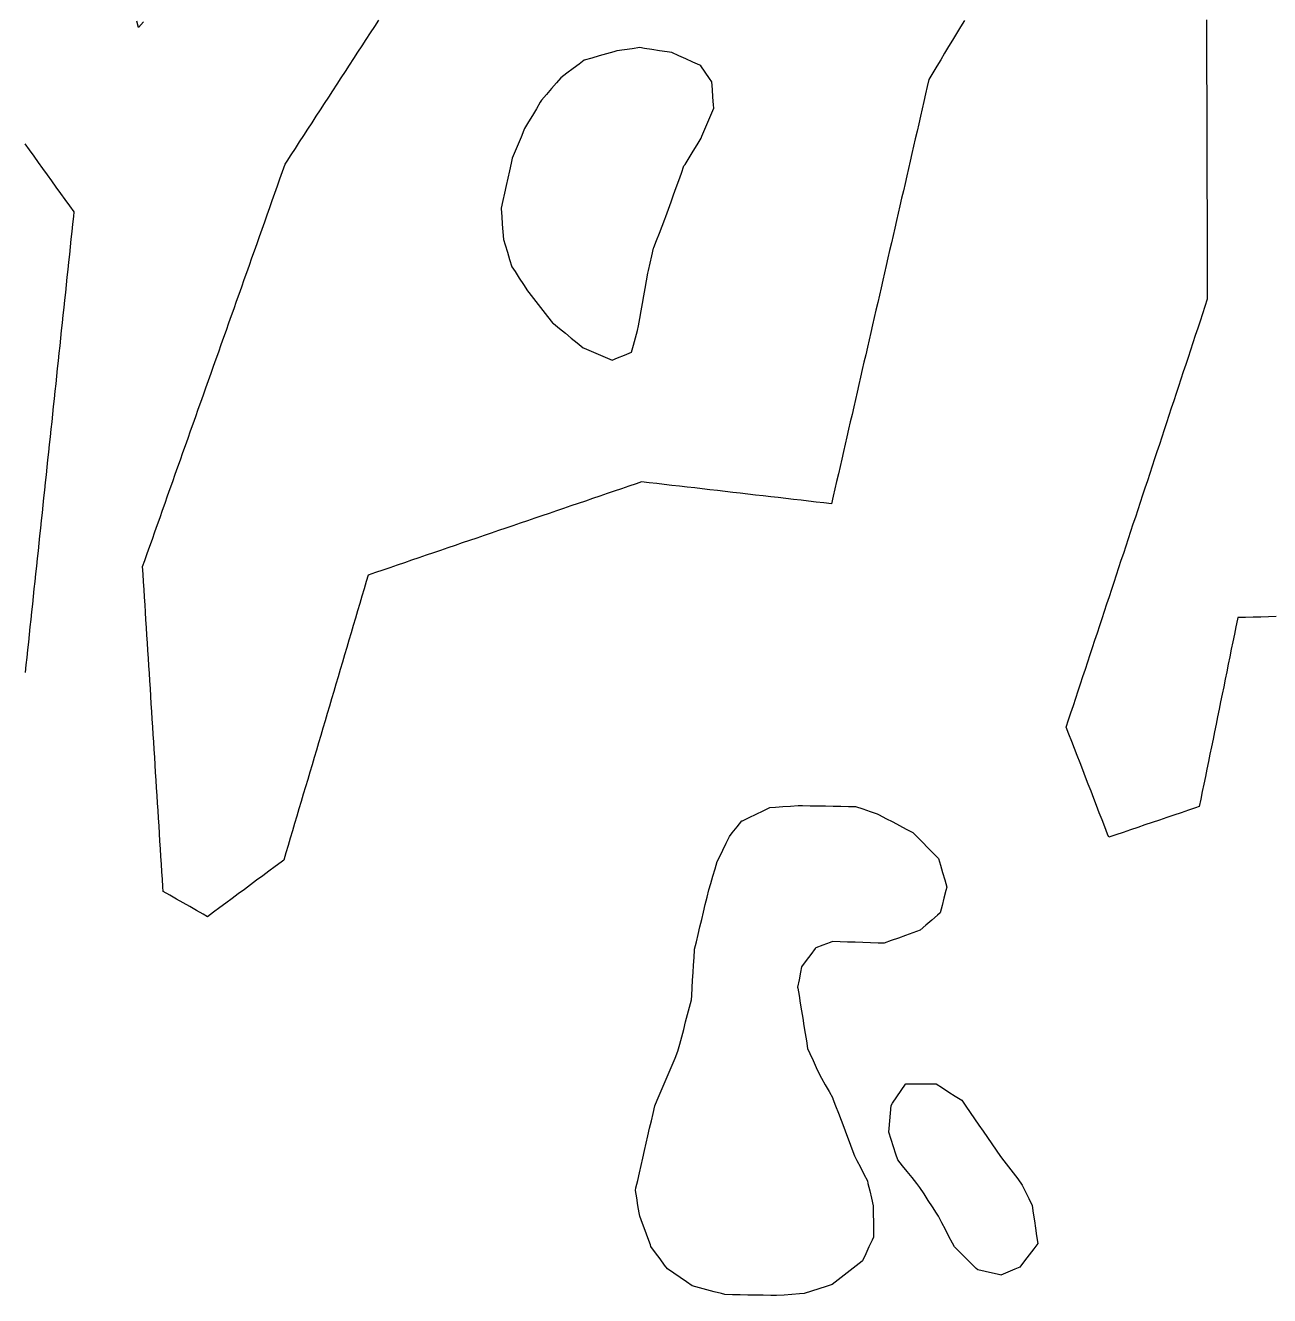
# Model space of a CAD drawing. Header units: millimetres. Extents: x 230 to 3347, y 514 to 5196.
# Drawn here: x 1048.4 to 1211.1, y 3632.8 to 3799 of the extents above; entities that cross this region are included whole.
import ezdxf

# ---------------------------------------------------------------- set-up
doc = ezdxf.new("R2010")
doc.units = ezdxf.units.MM
for name, color, linetype in [('ALL_HOLES', 1, 'Continuous'), ('ALL_ISLANDS', 7, 'Continuous'), ('OUTLINE_ISLAND_01', 7, 'Continuous'), ('OUTLINE_ISLAND_01_HOLE_225', 1, 'Continuous'), ('OUTLINE_ISLAND_01_HOLE_228', 1, 'Continuous'), ('OUTLINE_ISLAND_16', 7, 'Continuous')]:
    doc.layers.add(name, color=color, linetype=linetype)

msp = doc.modelspace()

# ---------------------------------------------------------------- linework, layer by layer
at = {"layer": 'ALL_HOLES'}
for points in [[(1156.9665, 3696.817), (1157.9152, 3696.5008), (1158.8638, 3696.1845), (1159.8125, 3695.8683), (1160.0617, 3695.7367), (1160.9459, 3695.2695), (1161.8301, 3694.8024), (1162.7142, 3694.3353), (1163.5984, 3693.8681), (1164.4826, 3693.401), (1165.016, 3692.8568), (1165.716, 3692.1427), (1166.416, 3691.4285), (1167.116, 3690.7144), (1167.816, 3690.0003), (1168.0684, 3689.1341), (1168.3483, 3688.174), (1168.6281, 3687.214), (1168.9079, 3686.2539), (1168.7917, 3685.8134), (1168.5368, 3684.8464), (1168.2819, 3683.8795), (1168.027, 3682.9125), (1167.694, 3682.6236), (1166.9386, 3681.9683), (1166.1833, 3681.313), (1165.4279, 3680.6577), (1165.4025, 3680.6483), (1164.4639, 3680.3034), (1163.5252, 3679.9584), (1162.5866, 3679.6134), (1161.648, 3679.2685), (1160.7094, 3678.9235), (1159.9395, 3678.9501), (1158.9401, 3678.9846), (1157.9407, 3679.0191), (1156.9413, 3679.0536), (1155.9419, 3679.0881), (1154.9424, 3679.1226), (1153.943, 3679.1571), (1153.6368, 3679.0404), (1152.7024, 3678.6841), (1151.768, 3678.3279), (1151.7125, 3678.2545), (1151.109, 3677.4571), (1150.5056, 3676.6596), (1149.9022, 3675.8622), (1149.7676, 3675.1369), (1149.5851, 3674.1537), (1149.4027, 3673.1705), (1149.4201, 3673.0636), (1149.5811, 3672.0767), (1149.7422, 3671.0897), (1149.9032, 3670.1028), (1150.0642, 3669.1158), (1150.2253, 3668.1289), (1150.3863, 3667.1419), (1150.5474, 3666.155), (1150.7084, 3665.168), (1151.0109, 3664.5021), (1151.4246, 3663.5917), (1151.8382, 3662.6813), (1152.2518, 3661.7708), (1152.5283, 3661.2768), (1153.0166, 3660.4042), (1153.5049, 3659.5315), (1153.9933, 3658.6589), (1154.0184, 3658.5924), (1154.372, 3657.6571), (1154.7256, 3656.7217), (1155.0792, 3655.7863), (1155.4328, 3654.8509), (1155.7864, 3653.9155), (1156.14, 3652.9801), (1156.4936, 3652.0447), (1156.8472, 3651.1093), (1157.1491, 3650.5194), (1157.6048, 3649.6292), (1158.0604, 3648.739), (1158.516, 3647.8488), (1158.5954, 3647.5125), (1158.8251, 3646.5393), (1159.0548, 3645.566), (1159.2845, 3644.5928), (1159.2854, 3644.47), (1159.2925, 3643.47), (1159.2996, 3642.47), (1159.3067, 3641.47), (1159.3139, 3640.4701), (1159.1424, 3640.1024), (1158.7198, 3639.196), (1158.2972, 3638.2897), (1157.8746, 3637.3834), (1157.8405, 3637.3566), (1157.0539, 3636.739), (1156.2674, 3636.1215), (1155.4809, 3635.504), (1154.6943, 3634.8864), (1153.9078, 3634.2689), (1153.1161, 3634.0153), (1152.1637, 3633.7102), (1151.2114, 3633.4052), (1150.2591, 3633.1001), (1149.6254, 3633.0545), (1148.628, 3632.9826), (1147.6306, 3632.9108), (1146.6331, 3632.839), (1145.8826, 3632.8544), (1144.8828, 3632.8749), (1143.883, 3632.8954), (1142.8832, 3632.9159), (1141.8834, 3632.9365), (1140.8836, 3632.957), (1139.8838, 3632.9775), (1139.4532, 3633.0933), (1138.4875, 3633.3528), (1137.5218, 3633.6124), (1136.556, 3633.8719), (1135.5903, 3634.1315), (1134.8709, 3634.624), (1134.0458, 3635.189), (1133.2207, 3635.754), (1132.3956, 3636.3189), (1132.0079, 3636.8412), (1131.412, 3637.6442), (1130.816, 3638.4472), (1130.22, 3639.2502), (1130.1442, 3639.4577), (1129.801, 3640.3969), (1129.4578, 3641.3362), (1129.1146, 3642.2755), (1128.7714, 3643.2147), (1128.6967, 3643.6502), (1128.5275, 3644.6358), (1128.3583, 3645.6214), (1128.1891, 3646.6069), (1128.263, 3646.9297), (1128.4862, 3647.9044), (1128.7095, 3648.8792), (1128.9327, 3649.854), (1129.1559, 3650.8287), (1129.3791, 3651.8035), (1129.6024, 3652.7783), (1129.8256, 3653.753), (1130.0488, 3654.7278), (1130.272, 3655.7026), (1130.4953, 3656.6773), (1130.7185, 3657.6521), (1131.0298, 3658.3877), (1131.4195, 3659.3087), (1131.8092, 3660.2296), (1132.1989, 3661.1506), (1132.5887, 3662.0715), (1132.9784, 3662.9924), (1133.3681, 3663.9134), (1133.7578, 3664.8343), (1133.9936, 3665.7292), (1134.2483, 3666.6962), (1134.5031, 3667.6632), (1134.7579, 3668.6302), (1135.0126, 3669.5972), (1135.2674, 3670.5642), (1135.5222, 3671.5312), (1135.5556, 3672.0892), (1135.6154, 3673.0874), (1135.6752, 3674.0856), (1135.735, 3675.0838), (1135.7949, 3676.082), (1135.8547, 3677.0802), (1135.9145, 3678.0784), (1135.9294, 3678.141), (1136.1612, 3679.1138), (1136.393, 3680.0865), (1136.6248, 3681.0593), (1136.8566, 3682.032), (1137.0884, 3683.0048), (1137.3202, 3683.9776), (1137.552, 3684.9503), (1137.7838, 3685.9231), (1138.0301, 3686.7389), (1138.3192, 3687.6962), (1138.6083, 3688.6535), (1138.8973, 3689.6108), (1139.187, 3690.2107), (1139.6217, 3691.1112), (1140.0565, 3692.0118), (1140.4913, 3692.9123), (1140.8556, 3693.3647), (1141.4829, 3694.1435), (1142.1102, 3694.9223), (1142.1795, 3694.9556), (1143.0806, 3695.3891), (1143.9817, 3695.8227), (1144.8829, 3696.2562), (1145.784, 3696.6898), (1146.4887, 3696.7401), (1147.4861, 3696.8115), (1148.4836, 3696.8828), (1149.4811, 3696.9541), (1150.0491, 3696.9437), (1151.0489, 3696.9254), (1152.0488, 3696.9071), (1153.0486, 3696.8887), (1154.0484, 3696.8704), (1155.0483, 3696.8521), (1156.0481, 3696.8338)], [(1163.5172, 3660.5359), (1164.5172, 3660.5359), (1165.5172, 3660.5359), (1166.5172, 3660.5359), (1167.5172, 3660.5359), (1168.3317, 3660.0114), (1169.1724, 3659.47), (1170.0132, 3658.9286), (1170.8539, 3658.3871), (1171.3868, 3657.6179), (1171.9563, 3656.7959), (1172.5258, 3655.9739), (1173.0954, 3655.152), (1173.6649, 3654.33), (1174.2344, 3653.508), (1174.8039, 3652.686), (1175.3734, 3651.864), (1175.9429, 3651.042), (1176.3643, 3650.4856), (1176.968, 3649.6884), (1177.5717, 3648.8912), (1178.1755, 3648.0941), (1178.7792, 3647.2969), (1179.1944, 3646.4295), (1179.6261, 3645.5275), (1180.0578, 3644.6255), (1180.0603, 3644.6085), (1180.2082, 3643.6195), (1180.356, 3642.6305), (1180.5039, 3641.6415), (1180.6517, 3640.6525), (1180.7995, 3639.6634), (1180.2726, 3638.965), (1179.6703, 3638.1667), (1179.0681, 3637.3683), (1178.4658, 3636.57), (1177.799, 3636.2926), (1176.8757, 3635.9085), (1175.9525, 3635.5244), (1175.8701, 3635.5428), (1174.8939, 3635.7601), (1173.9178, 3635.9773), (1172.9417, 3636.1946), (1172.7336, 3636.4008), (1172.0231, 3637.1045), (1171.3126, 3637.8082), (1170.602, 3638.5118), (1169.8915, 3639.2155), (1169.6435, 3639.6943), (1169.1836, 3640.5823), (1168.7237, 3641.4702), (1168.2637, 3642.3582), (1167.8038, 3643.2461), (1167.5617, 3643.6194), (1167.0177, 3644.4585), (1166.4736, 3645.2975), (1165.9295, 3646.1365), (1165.3854, 3646.9756), (1164.978, 3647.4866), (1164.3546, 3648.2685), (1163.7312, 3649.0505), (1163.1079, 3649.8324), (1162.4845, 3650.6143), (1162.2455, 3651.3469), (1161.9354, 3652.2976), (1161.6253, 3653.2482), (1161.3151, 3654.1989), (1161.3592, 3654.7153), (1161.4442, 3655.7116), (1161.5293, 3656.708), (1161.6143, 3657.7044), (1161.8094, 3657.9946), (1162.3672, 3658.8246), (1162.9249, 3659.6546), (1163.4827, 3660.4846)]]:
    msp.add_lwpolyline(points, close=True, dxfattribs=at)
at = {"layer": 'ALL_ISLANDS'}
for points in [[(1063.8883, 3799.4662), (1063.2001, 3798.7408), (1062.9977, 3799.5294)], [(1171.197, 3799.6447), (1170.6824, 3798.7873), (1170.1677, 3797.9299), (1169.6531, 3797.0725), (1169.1384, 3796.2151), (1168.6238, 3795.3577), (1168.1091, 3794.5003), (1167.5945, 3793.6429), (1167.0799, 3792.7855), (1166.5652, 3791.9281), (1166.3523, 3790.9999), (1166.1286, 3790.0252), (1165.905, 3789.0505), (1165.6814, 3788.0759), (1165.4578, 3787.1012), (1165.2341, 3786.1265), (1165.0105, 3785.1518), (1164.7869, 3784.1772), (1164.5633, 3783.2025), (1164.3396, 3782.2278), (1164.116, 3781.2531), (1163.8924, 3780.2785), (1163.6688, 3779.3038), (1163.4451, 3778.3291), (1163.2215, 3777.3544), (1162.9979, 3776.3798), (1162.7743, 3775.4051), (1162.5506, 3774.4304), (1162.327, 3773.4557), (1162.1034, 3772.4811), (1161.8798, 3771.5064), (1161.6561, 3770.5317), (1161.4325, 3769.557), (1161.2089, 3768.5824), (1160.9853, 3767.6077), (1160.7616, 3766.633), (1160.538, 3765.6583), (1160.3144, 3764.6837), (1160.0908, 3763.709), (1159.8671, 3762.7343), (1159.6435, 3761.7596), (1159.4199, 3760.785), (1159.1963, 3759.8103), (1158.9726, 3758.8356), (1158.749, 3757.8609), (1158.5254, 3756.8863), (1158.3018, 3755.9116), (1158.0781, 3754.9369), (1157.8545, 3753.9622), (1157.6309, 3752.9876), (1157.4073, 3752.0129), (1157.1836, 3751.0382), (1156.96, 3750.0635), (1156.7364, 3749.0889), (1156.5128, 3748.1142), (1156.2891, 3747.1395), (1156.0655, 3746.1648), (1155.8419, 3745.1902), (1155.6183, 3744.2155), (1155.3946, 3743.2408), (1155.171, 3742.2661), (1154.9474, 3741.2915), (1154.7238, 3740.3168), (1154.5001, 3739.3421), (1154.2765, 3738.3674), (1154.0529, 3737.3928), (1153.8293, 3736.4181), (1153.8227, 3736.4188), (1152.8293, 3736.5335), (1151.8359, 3736.6482), (1150.8425, 3736.7628), (1149.8491, 3736.8775), (1148.8557, 3736.9921), (1147.8623, 3737.1068), (1146.8689, 3737.2215), (1145.8755, 3737.3361), (1144.8821, 3737.4508), (1143.8887, 3737.5655), (1142.8953, 3737.6801), (1141.9019, 3737.7948), (1140.9085, 3737.9094), (1139.915, 3738.0241), (1138.9216, 3738.1388), (1137.9282, 3738.2534), (1136.9348, 3738.3681), (1135.9414, 3738.4827), (1134.948, 3738.5974), (1133.9546, 3738.7121), (1132.9612, 3738.8267), (1131.9678, 3738.9414), (1130.9744, 3739.056), (1129.981, 3739.1707), (1128.9876, 3739.2854), (1128.2697, 3739.0404), (1127.3232, 3738.7174), (1126.3768, 3738.3944), (1125.4304, 3738.0714), (1124.484, 3737.7485), (1123.5376, 3737.4255), (1122.5912, 3737.1025), (1121.6448, 3736.7795), (1120.6984, 3736.4566), (1119.752, 3736.1336), (1118.8056, 3735.8106), (1117.8592, 3735.4876), (1116.9128, 3735.1647), (1115.9664, 3734.8417), (1115.0199, 3734.5187), (1114.0735, 3734.1957), (1113.1271, 3733.8728), (1112.1807, 3733.5498), (1111.2343, 3733.2268), (1110.2879, 3732.9039), (1109.3415, 3732.5809), (1108.3951, 3732.2579), (1107.4487, 3731.9349), (1106.5023, 3731.612), (1105.5559, 3731.289), (1104.6095, 3730.966), (1103.6631, 3730.643), (1102.7166, 3730.3201), (1101.7702, 3729.9971), (1100.8238, 3729.6741), (1099.8774, 3729.3511), (1098.931, 3729.0282), (1097.9846, 3728.7052), (1097.0382, 3728.3822), (1096.0918, 3728.0592), (1095.1454, 3727.7363), (1094.199, 3727.4133), (1093.2526, 3727.0903), (1093.0029, 3726.247), (1092.719, 3725.2882), (1092.4352, 3724.3293), (1092.1513, 3723.3704), (1091.8674, 3722.4116), (1091.5836, 3721.4527), (1091.2997, 3720.4938), (1091.0158, 3719.535), (1090.732, 3718.5761), (1090.4481, 3717.6172), (1090.1642, 3716.6584), (1089.8804, 3715.6995), (1089.5965, 3714.7407), (1089.3126, 3713.7818), (1089.0287, 3712.8229), (1088.7449, 3711.8641), (1088.461, 3710.9052), (1088.1771, 3709.9463), (1087.8933, 3708.9875), (1087.6094, 3708.0286), (1087.3255, 3707.0698), (1087.0417, 3706.1109), (1086.7578, 3705.152), (1086.4739, 3704.1932), (1086.1901, 3703.2343), (1085.9062, 3702.2754), (1085.6223, 3701.3166), (1085.3385, 3700.3577), (1085.0546, 3699.3988), (1084.7707, 3698.44), (1084.4868, 3697.4811), (1084.203, 3696.5223), (1083.9191, 3695.5634), (1083.6352, 3694.6045), (1083.3514, 3693.6457), (1083.0675, 3692.6868), (1082.7836, 3691.7279), (1082.4998, 3690.7691), (1082.2159, 3689.8102), (1081.8751, 3689.5571), (1081.0723, 3688.9608), (1080.2695, 3688.3646), (1079.4667, 3687.7683), (1078.6639, 3687.1721), (1077.8611, 3686.5758), (1077.0583, 3685.9796), (1076.2555, 3685.3833), (1075.4527, 3684.787), (1074.6499, 3684.1908), (1073.8471, 3683.5945), (1073.0443, 3682.9983), (1072.2415, 3682.402), (1071.6615, 3682.7321), (1070.7924, 3683.2266), (1069.9232, 3683.7211), (1069.0541, 3684.2157), (1068.1849, 3684.7102), (1067.3158, 3685.2048), (1066.4466, 3685.6993), (1066.4089, 3686.2943), (1066.3458, 3687.2923), (1066.2826, 3688.2903), (1066.2194, 3689.2883), (1066.1563, 3690.2863), (1066.0931, 3691.2843), (1066.0299, 3692.2823), (1065.9667, 3693.2803), (1065.9036, 3694.2783), (1065.8404, 3695.2763), (1065.7772, 3696.2743), (1065.7141, 3697.2723), (1065.6509, 3698.2703), (1065.5877, 3699.2683), (1065.5245, 3700.2663), (1065.4614, 3701.2643), (1065.3982, 3702.2623), (1065.335, 3703.2603), (1065.2719, 3704.2583), (1065.2087, 3705.2563), (1065.1455, 3706.2543), (1065.0823, 3707.2523), (1065.0192, 3708.2503), (1064.956, 3709.2483), (1064.8928, 3710.2463), (1064.8297, 3711.2443), (1064.7665, 3712.2423), (1064.7033, 3713.2403), (1064.6401, 3714.2383), (1064.577, 3715.2363), (1064.5138, 3716.2343), (1064.4506, 3717.2323), (1064.3875, 3718.2303), (1064.3243, 3719.2283), (1064.2611, 3720.2263), (1064.1979, 3721.2243), (1064.1348, 3722.2223), (1064.0716, 3723.2204), (1064.0084, 3724.2184), (1063.9453, 3725.2164), (1063.8821, 3726.2144), (1063.8189, 3727.2124), (1063.7557, 3728.2104), (1064.0278, 3728.9785), (1064.3615, 3729.9212), (1064.6953, 3730.8638), (1065.0291, 3731.8065), (1065.3629, 3732.7491), (1065.6967, 3733.6918), (1066.0305, 3734.6344), (1066.3643, 3735.5771), (1066.6981, 3736.5197), (1067.0318, 3737.4624), (1067.3656, 3738.405), (1067.6994, 3739.3477), (1068.0332, 3740.2903), (1068.367, 3741.233), (1068.7008, 3742.1756), (1069.0346, 3743.1183), (1069.3684, 3744.0609), (1069.7022, 3745.0036), (1070.0359, 3745.9462), (1070.3697, 3746.8889), (1070.7035, 3747.8315), (1071.0373, 3748.7742), (1071.3711, 3749.7168), (1071.7049, 3750.6594), (1072.0387, 3751.6021), (1072.3725, 3752.5447), (1072.7063, 3753.4874), (1073.04, 3754.43), (1073.3738, 3755.3727), (1073.7076, 3756.3153), (1074.0414, 3757.258), (1074.3752, 3758.2006), (1074.709, 3759.1433), (1075.0428, 3760.0859), (1075.3766, 3761.0286), (1075.7103, 3761.9712), (1076.0441, 3762.9139), (1076.3779, 3763.8565), (1076.7117, 3764.7992), (1077.0455, 3765.7418), (1077.3793, 3766.6845), (1077.7131, 3767.6271), (1078.0469, 3768.5698), (1078.3807, 3769.5124), (1078.7144, 3770.4551), (1079.0482, 3771.3977), (1079.382, 3772.3404), (1079.7158, 3773.283), (1080.0496, 3774.2256), (1080.3834, 3775.1683), (1080.7172, 3776.1109), (1081.051, 3777.0536), (1081.3848, 3777.9962), (1081.7185, 3778.9389), (1082.0523, 3779.8815), (1082.3861, 3780.8242), (1082.653, 3781.2347), (1083.198, 3782.0732), (1083.743, 3782.9116), (1084.288, 3783.7501), (1084.833, 3784.5885), (1085.378, 3785.4269), (1085.923, 3786.2654), (1086.468, 3787.1038), (1087.013, 3787.9422), (1087.558, 3788.7807), (1088.103, 3789.6191), (1088.648, 3790.4576), (1089.193, 3791.296), (1089.738, 3792.1344), (1090.283, 3792.9729), (1090.828, 3793.8113), (1091.373, 3794.6497), (1091.9179, 3795.4882), (1092.4629, 3796.3266), (1093.0079, 3797.1651), (1093.5529, 3798.0035), (1094.0979, 3798.8419), (1094.6429, 3799.6804)], [(1211.9493, 3721.6527), (1210.9496, 3721.6277), (1209.9499, 3721.6027), (1208.9502, 3721.5777), (1207.9505, 3721.5527), (1206.9508, 3721.5277), (1206.9049, 3721.3022), (1206.7053, 3720.3223), (1206.5056, 3719.3424), (1206.306, 3718.3626), (1206.1064, 3717.3827), (1205.9068, 3716.4028), (1205.7072, 3715.4229), (1205.5075, 3714.4431), (1205.3079, 3713.4632), (1205.1083, 3712.4833), (1204.9087, 3711.5035), (1204.709, 3710.5236), (1204.5094, 3709.5437), (1204.3098, 3708.5638), (1204.1102, 3707.584), (1203.9105, 3706.6041), (1203.7109, 3705.6242), (1203.5113, 3704.6443), (1203.3117, 3703.6645), (1203.1121, 3702.6846), (1202.9124, 3701.7047), (1202.7128, 3700.7249), (1202.5132, 3699.745), (1202.3136, 3698.7651), (1202.1139, 3697.7852), (1201.9143, 3696.8054), (1201.4429, 3696.6457), (1200.4958, 3696.3248), (1199.5487, 3696.004), (1198.6015, 3695.6832), (1197.6544, 3695.3623), (1196.7073, 3695.0415), (1195.7601, 3694.7206), (1194.813, 3694.3998), (1193.8659, 3694.079), (1192.9187, 3693.7581), (1191.9716, 3693.4373), (1191.0244, 3693.1165), (1190.0773, 3692.7956), (1189.917, 3693.2116), (1189.5573, 3694.1446), (1189.1977, 3695.0777), (1188.8381, 3696.0108), (1188.4784, 3696.9439), (1188.1188, 3697.877), (1187.7591, 3698.8101), (1187.3995, 3699.7432), (1187.0398, 3700.6763), (1186.6802, 3701.6094), (1186.3205, 3702.5424), (1185.9609, 3703.4755), (1185.6012, 3704.4086), (1185.2416, 3705.3417), (1184.8819, 3706.2748), (1184.5223, 3707.2079), (1184.8279, 3708.1338), (1185.1413, 3709.0834), (1185.4548, 3710.033), (1185.7682, 3710.9827), (1186.0816, 3711.9323), (1186.3951, 3712.8819), (1186.7085, 3713.8315), (1187.0219, 3714.7811), (1187.3353, 3715.7307), (1187.6488, 3716.6803), (1187.9622, 3717.6299), (1188.2756, 3718.5795), (1188.5891, 3719.5292), (1188.9025, 3720.4788), (1189.2159, 3721.4284), (1189.5294, 3722.378), (1189.8428, 3723.3276), (1190.1562, 3724.2772), (1190.4697, 3725.2268), (1190.7831, 3726.1764), (1191.0965, 3727.126), (1191.4099, 3728.0757), (1191.7234, 3729.0253), (1192.0368, 3729.9749), (1192.3502, 3730.9245), (1192.6637, 3731.8741), (1192.9771, 3732.8237), (1193.2905, 3733.7733), (1193.604, 3734.7229), (1193.9174, 3735.6725), (1194.2308, 3736.6222), (1194.5443, 3737.5718), (1194.8577, 3738.5214), (1195.1711, 3739.471), (1195.4845, 3740.4206), (1195.798, 3741.3702), (1196.1114, 3742.3198), (1196.4248, 3743.2694), (1196.7383, 3744.219), (1197.0517, 3745.1687), (1197.3651, 3746.1183), (1197.6786, 3747.0679), (1197.992, 3748.0175), (1198.3054, 3748.9671), (1198.6189, 3749.9167), (1198.9323, 3750.8663), (1199.2457, 3751.8159), (1199.5591, 3752.7655), (1199.8726, 3753.7152), (1200.186, 3754.6648), (1200.4994, 3755.6144), (1200.8129, 3756.564), (1201.1263, 3757.5136), (1201.4397, 3758.4632), (1201.7532, 3759.4128), (1202.0666, 3760.3624), (1202.38, 3761.312), (1202.6935, 3762.2617), (1203.0069, 3763.2113), (1203.0054, 3763.7297), (1203.0025, 3764.7297), (1202.9996, 3765.7297), (1202.9968, 3766.7297), (1202.9939, 3767.7297), (1202.991, 3768.7297), (1202.9881, 3769.7297), (1202.9852, 3770.7297), (1202.9824, 3771.7297), (1202.9795, 3772.7297), (1202.9766, 3773.7297), (1202.9737, 3774.7297), (1202.9709, 3775.7297), (1202.968, 3776.7297), (1202.9651, 3777.7297), (1202.9622, 3778.7297), (1202.9593, 3779.7297), (1202.9565, 3780.7297), (1202.9536, 3781.7297), (1202.9507, 3782.7297), (1202.9478, 3783.7297), (1202.945, 3784.7297), (1202.9421, 3785.7297), (1202.9392, 3786.7297), (1202.9363, 3787.7296), (1202.9334, 3788.7296), (1202.9306, 3789.7296), (1202.9277, 3790.7296), (1202.9248, 3791.7296), (1202.9219, 3792.7296), (1202.9191, 3793.7296), (1202.9162, 3794.7296), (1202.9133, 3795.7296), (1202.9104, 3796.7296), (1202.9075, 3797.7296), (1202.9047, 3798.7296), (1202.9018, 3799.7296)], [(1048.3449, 3783.5182), (1048.9288, 3782.7063), (1049.5126, 3781.8944), (1050.0964, 3781.0826), (1050.6803, 3780.2707), (1051.2641, 3779.4589), (1051.848, 3778.647), (1052.4318, 3777.8351), (1053.0157, 3777.0233), (1053.5995, 3776.2114), (1054.1834, 3775.3995), (1054.7672, 3774.5877), (1054.7057, 3774.0062), (1054.6006, 3773.0118), (1054.4955, 3772.0173), (1054.3903, 3771.0228), (1054.2852, 3770.0284), (1054.1801, 3769.0339), (1054.0749, 3768.0395), (1053.9698, 3767.045), (1053.8647, 3766.0506), (1053.7595, 3765.0561), (1053.6544, 3764.0616), (1053.5493, 3763.0672), (1053.4441, 3762.0727), (1053.339, 3761.0783), (1053.2339, 3760.0838), (1053.1287, 3759.0893), (1053.0236, 3758.0949), (1052.9185, 3757.1004), (1052.8133, 3756.106), (1052.7082, 3755.1115), (1052.6031, 3754.1171), (1052.4979, 3753.1226), (1052.3928, 3752.1281), (1052.2877, 3751.1337), (1052.1825, 3750.1392), (1052.0774, 3749.1448), (1051.9723, 3748.1503), (1051.8671, 3747.1558), (1051.762, 3746.1614), (1051.6569, 3745.1669), (1051.5518, 3744.1725), (1051.4466, 3743.178), (1051.3415, 3742.1836), (1051.2364, 3741.1891), (1051.1312, 3740.1946), (1051.0261, 3739.2002), (1050.921, 3738.2057), (1050.8158, 3737.2113), (1050.7107, 3736.2168), (1050.6056, 3735.2224), (1050.5004, 3734.2279), (1050.3953, 3733.2334), (1050.2902, 3732.239), (1050.185, 3731.2445), (1050.0799, 3730.2501), (1049.9748, 3729.2556), (1049.8696, 3728.2611), (1049.7645, 3727.2667), (1049.6594, 3726.2722), (1049.5542, 3725.2778), (1049.4491, 3724.2833), (1049.344, 3723.2889), (1049.2388, 3722.2944), (1049.1337, 3721.2999), (1049.0286, 3720.3055), (1048.9234, 3719.311), (1048.8183, 3718.3166), (1048.7132, 3717.3221), (1048.608, 3716.3276), (1048.5029, 3715.3332), (1048.3978, 3714.3387)]]:
    msp.add_lwpolyline(points, dxfattribs=at)
msp.add_lwpolyline([(1128.7478, 3796.0864), (1127.7578, 3795.945), (1126.7679, 3795.8036), (1125.7779, 3795.6622), (1125.3577, 3795.5428), (1124.3957, 3795.2697), (1123.4337, 3794.9965), (1122.4718, 3794.7233), (1121.5098, 3794.4501), (1120.8381, 3793.9435), (1120.0396, 3793.3414), (1119.2412, 3792.7394), (1118.4428, 3792.1373), (1117.8792, 3791.4831), (1117.2266, 3790.7254), (1116.574, 3789.9677), (1115.9213, 3789.21), (1115.7561, 3788.9347), (1115.2416, 3788.0772), (1114.7271, 3787.2197), (1114.2126, 3786.3622), (1113.6981, 3785.5047), (1113.6151, 3785.3053), (1113.231, 3784.382), (1112.8469, 3783.4587), (1112.4628, 3782.5355), (1112.0787, 3781.6122), (1111.9336, 3780.9606), (1111.7162, 3779.9845), (1111.4988, 3779.0084), (1111.2814, 3778.0323), (1111.0641, 3777.0562), (1110.8467, 3776.0801), (1110.6293, 3775.104), (1110.6383, 3774.9788), (1110.7097, 3773.9814), (1110.7812, 3772.9839), (1110.8526, 3771.9865), (1110.9241, 3770.9891), (1111.1444, 3770.2897), (1111.4448, 3769.3359), (1111.7452, 3768.3821), (1112.0457, 3767.4283), (1112.4555, 3766.7928), (1112.9975, 3765.9524), (1113.5395, 3765.112), (1114.0815, 3764.2716), (1114.2552, 3764.0491), (1114.8705, 3763.2608), (1115.4858, 3762.4725), (1116.1011, 3761.6842), (1116.7163, 3760.8959), (1117.3316, 3760.1076), (1117.4792, 3759.9873), (1118.2542, 3759.3554), (1119.0293, 3758.7235), (1119.8043, 3758.0916), (1120.5794, 3757.4597), (1121.3544, 3756.8278), (1121.4735, 3756.7768), (1122.3929, 3756.3835), (1123.3123, 3755.9901), (1124.2317, 3755.5968), (1125.1511, 3755.2035), (1125.8363, 3755.4878), (1126.76, 3755.8711), (1127.6836, 3756.2544), (1127.9357, 3757.1588), (1128.2043, 3758.122), (1128.4728, 3759.0853), (1128.5787, 3759.6773), (1128.7548, 3760.6616), (1128.9309, 3761.646), (1129.1069, 3762.6304), (1129.283, 3763.6148), (1129.4591, 3764.5991), (1129.6352, 3765.5835), (1129.8112, 3766.5679), (1129.8922, 3766.9209), (1130.1155, 3767.8957), (1130.3389, 3768.8704), (1130.5622, 3769.8452), (1130.5983, 3769.9378), (1130.9607, 3770.8699), (1131.3231, 3771.8019), (1131.6855, 3772.7339), (1132.0479, 3773.6659), (1132.174, 3774.0167), (1132.5124, 3774.9578), (1132.8507, 3775.8988), (1133.1891, 3776.8398), (1133.5274, 3777.7808), (1133.8658, 3778.7218), (1134.2041, 3779.6629), (1134.5425, 3780.6039), (1134.676, 3780.8207), (1135.2004, 3781.6722), (1135.7247, 3782.5238), (1136.249, 3783.3753), (1136.7733, 3784.2268), (1136.8855, 3784.4929), (1137.2741, 3785.4143), (1137.6627, 3786.3357), (1138.0512, 3787.2571), (1138.4398, 3788.1785), (1138.4076, 3788.6161), (1138.334, 3789.6134), (1138.2605, 3790.6107), (1138.187, 3791.608), (1137.8792, 3792.0659), (1137.3215, 3792.896), (1136.7638, 3793.726), (1136.5996, 3793.7994), (1135.6867, 3794.2075), (1134.7738, 3794.6157), (1133.8609, 3795.0238), (1132.948, 3795.432), (1132.3245, 3795.5291), (1131.3364, 3795.6831), (1130.3483, 3795.837), (1129.3603, 3795.991)], close=True, dxfattribs=at)
at = {"layer": 'OUTLINE_ISLAND_01'}
for points in [[(1063.8883, 3799.4662), (1063.2001, 3798.7408), (1062.9977, 3799.5294)], [(1171.197, 3799.6447), (1170.6824, 3798.7873), (1170.1677, 3797.9299), (1169.6531, 3797.0725), (1169.1384, 3796.2151), (1168.6238, 3795.3577), (1168.1091, 3794.5003), (1167.5945, 3793.6429), (1167.0799, 3792.7855), (1166.5652, 3791.9281), (1166.3523, 3790.9999), (1166.1286, 3790.0252), (1165.905, 3789.0505), (1165.6814, 3788.0759), (1165.4578, 3787.1012), (1165.2341, 3786.1265), (1165.0105, 3785.1518), (1164.7869, 3784.1772), (1164.5633, 3783.2025), (1164.3396, 3782.2278), (1164.116, 3781.2531), (1163.8924, 3780.2785), (1163.6688, 3779.3038), (1163.4451, 3778.3291), (1163.2215, 3777.3544), (1162.9979, 3776.3798), (1162.7743, 3775.4051), (1162.5506, 3774.4304), (1162.327, 3773.4557), (1162.1034, 3772.4811), (1161.8798, 3771.5064), (1161.6561, 3770.5317), (1161.4325, 3769.557), (1161.2089, 3768.5824), (1160.9853, 3767.6077), (1160.7616, 3766.633), (1160.538, 3765.6583), (1160.3144, 3764.6837), (1160.0908, 3763.709), (1159.8671, 3762.7343), (1159.6435, 3761.7596), (1159.4199, 3760.785), (1159.1963, 3759.8103), (1158.9726, 3758.8356), (1158.749, 3757.8609), (1158.5254, 3756.8863), (1158.3018, 3755.9116), (1158.0781, 3754.9369), (1157.8545, 3753.9622), (1157.6309, 3752.9876), (1157.4073, 3752.0129), (1157.1836, 3751.0382), (1156.96, 3750.0635), (1156.7364, 3749.0889), (1156.5128, 3748.1142), (1156.2891, 3747.1395), (1156.0655, 3746.1648), (1155.8419, 3745.1902), (1155.6183, 3744.2155), (1155.3946, 3743.2408), (1155.171, 3742.2661), (1154.9474, 3741.2915), (1154.7238, 3740.3168), (1154.5001, 3739.3421), (1154.2765, 3738.3674), (1154.0529, 3737.3928), (1153.8293, 3736.4181), (1153.8227, 3736.4188), (1152.8293, 3736.5335), (1151.8359, 3736.6482), (1150.8425, 3736.7628), (1149.8491, 3736.8775), (1148.8557, 3736.9921), (1147.8623, 3737.1068), (1146.8689, 3737.2215), (1145.8755, 3737.3361), (1144.8821, 3737.4508), (1143.8887, 3737.5655), (1142.8953, 3737.6801), (1141.9019, 3737.7948), (1140.9085, 3737.9094), (1139.915, 3738.0241), (1138.9216, 3738.1388), (1137.9282, 3738.2534), (1136.9348, 3738.3681), (1135.9414, 3738.4827), (1134.948, 3738.5974), (1133.9546, 3738.7121), (1132.9612, 3738.8267), (1131.9678, 3738.9414), (1130.9744, 3739.056), (1129.981, 3739.1707), (1128.9876, 3739.2854), (1128.2697, 3739.0404), (1127.3232, 3738.7174), (1126.3768, 3738.3944), (1125.4304, 3738.0714), (1124.484, 3737.7485), (1123.5376, 3737.4255), (1122.5912, 3737.1025), (1121.6448, 3736.7795), (1120.6984, 3736.4566), (1119.752, 3736.1336), (1118.8056, 3735.8106), (1117.8592, 3735.4876), (1116.9128, 3735.1647), (1115.9664, 3734.8417), (1115.0199, 3734.5187), (1114.0735, 3734.1957), (1113.1271, 3733.8728), (1112.1807, 3733.5498), (1111.2343, 3733.2268), (1110.2879, 3732.9039), (1109.3415, 3732.5809), (1108.3951, 3732.2579), (1107.4487, 3731.9349), (1106.5023, 3731.612), (1105.5559, 3731.289), (1104.6095, 3730.966), (1103.6631, 3730.643), (1102.7166, 3730.3201), (1101.7702, 3729.9971), (1100.8238, 3729.6741), (1099.8774, 3729.3511), (1098.931, 3729.0282), (1097.9846, 3728.7052), (1097.0382, 3728.3822), (1096.0918, 3728.0592), (1095.1454, 3727.7363), (1094.199, 3727.4133), (1093.2526, 3727.0903), (1093.0029, 3726.247), (1092.719, 3725.2882), (1092.4352, 3724.3293), (1092.1513, 3723.3704), (1091.8674, 3722.4116), (1091.5836, 3721.4527), (1091.2997, 3720.4938), (1091.0158, 3719.535), (1090.732, 3718.5761), (1090.4481, 3717.6172), (1090.1642, 3716.6584), (1089.8804, 3715.6995), (1089.5965, 3714.7407), (1089.3126, 3713.7818), (1089.0287, 3712.8229), (1088.7449, 3711.8641), (1088.461, 3710.9052), (1088.1771, 3709.9463), (1087.8933, 3708.9875), (1087.6094, 3708.0286), (1087.3255, 3707.0698), (1087.0417, 3706.1109), (1086.7578, 3705.152), (1086.4739, 3704.1932), (1086.1901, 3703.2343), (1085.9062, 3702.2754), (1085.6223, 3701.3166), (1085.3385, 3700.3577), (1085.0546, 3699.3988), (1084.7707, 3698.44), (1084.4868, 3697.4811), (1084.203, 3696.5223), (1083.9191, 3695.5634), (1083.6352, 3694.6045), (1083.3514, 3693.6457), (1083.0675, 3692.6868), (1082.7836, 3691.7279), (1082.4998, 3690.7691), (1082.2159, 3689.8102), (1081.8751, 3689.5571), (1081.0723, 3688.9608), (1080.2695, 3688.3646), (1079.4667, 3687.7683), (1078.6639, 3687.1721), (1077.8611, 3686.5758), (1077.0583, 3685.9796), (1076.2555, 3685.3833), (1075.4527, 3684.787), (1074.6499, 3684.1908), (1073.8471, 3683.5945), (1073.0443, 3682.9983), (1072.2415, 3682.402), (1071.6615, 3682.7321), (1070.7924, 3683.2266), (1069.9232, 3683.7211), (1069.0541, 3684.2157), (1068.1849, 3684.7102), (1067.3158, 3685.2048), (1066.4466, 3685.6993), (1066.4089, 3686.2943), (1066.3458, 3687.2923), (1066.2826, 3688.2903), (1066.2194, 3689.2883), (1066.1563, 3690.2863), (1066.0931, 3691.2843), (1066.0299, 3692.2823), (1065.9667, 3693.2803), (1065.9036, 3694.2783), (1065.8404, 3695.2763), (1065.7772, 3696.2743), (1065.7141, 3697.2723), (1065.6509, 3698.2703), (1065.5877, 3699.2683), (1065.5245, 3700.2663), (1065.4614, 3701.2643), (1065.3982, 3702.2623), (1065.335, 3703.2603), (1065.2719, 3704.2583), (1065.2087, 3705.2563), (1065.1455, 3706.2543), (1065.0823, 3707.2523), (1065.0192, 3708.2503), (1064.956, 3709.2483), (1064.8928, 3710.2463), (1064.8297, 3711.2443), (1064.7665, 3712.2423), (1064.7033, 3713.2403), (1064.6401, 3714.2383), (1064.577, 3715.2363), (1064.5138, 3716.2343), (1064.4506, 3717.2323), (1064.3875, 3718.2303), (1064.3243, 3719.2283), (1064.2611, 3720.2263), (1064.1979, 3721.2243), (1064.1348, 3722.2223), (1064.0716, 3723.2204), (1064.0084, 3724.2184), (1063.9453, 3725.2164), (1063.8821, 3726.2144), (1063.8189, 3727.2124), (1063.7557, 3728.2104), (1064.0278, 3728.9785), (1064.3615, 3729.9212), (1064.6953, 3730.8638), (1065.0291, 3731.8065), (1065.3629, 3732.7491), (1065.6967, 3733.6918), (1066.0305, 3734.6344), (1066.3643, 3735.5771), (1066.6981, 3736.5197), (1067.0318, 3737.4624), (1067.3656, 3738.405), (1067.6994, 3739.3477), (1068.0332, 3740.2903), (1068.367, 3741.233), (1068.7008, 3742.1756), (1069.0346, 3743.1183), (1069.3684, 3744.0609), (1069.7022, 3745.0036), (1070.0359, 3745.9462), (1070.3697, 3746.8889), (1070.7035, 3747.8315), (1071.0373, 3748.7742), (1071.3711, 3749.7168), (1071.7049, 3750.6594), (1072.0387, 3751.6021), (1072.3725, 3752.5447), (1072.7063, 3753.4874), (1073.04, 3754.43), (1073.3738, 3755.3727), (1073.7076, 3756.3153), (1074.0414, 3757.258), (1074.3752, 3758.2006), (1074.709, 3759.1433), (1075.0428, 3760.0859), (1075.3766, 3761.0286), (1075.7103, 3761.9712), (1076.0441, 3762.9139), (1076.3779, 3763.8565), (1076.7117, 3764.7992), (1077.0455, 3765.7418), (1077.3793, 3766.6845), (1077.7131, 3767.6271), (1078.0469, 3768.5698), (1078.3807, 3769.5124), (1078.7144, 3770.4551), (1079.0482, 3771.3977), (1079.382, 3772.3404), (1079.7158, 3773.283), (1080.0496, 3774.2256), (1080.3834, 3775.1683), (1080.7172, 3776.1109), (1081.051, 3777.0536), (1081.3848, 3777.9962), (1081.7185, 3778.9389), (1082.0523, 3779.8815), (1082.3861, 3780.8242), (1082.653, 3781.2347), (1083.198, 3782.0732), (1083.743, 3782.9116), (1084.288, 3783.7501), (1084.833, 3784.5885), (1085.378, 3785.4269), (1085.923, 3786.2654), (1086.468, 3787.1038), (1087.013, 3787.9422), (1087.558, 3788.7807), (1088.103, 3789.6191), (1088.648, 3790.4576), (1089.193, 3791.296), (1089.738, 3792.1344), (1090.283, 3792.9729), (1090.828, 3793.8113), (1091.373, 3794.6497), (1091.9179, 3795.4882), (1092.4629, 3796.3266), (1093.0079, 3797.1651), (1093.5529, 3798.0035), (1094.0979, 3798.8419), (1094.6429, 3799.6804)], [(1211.9493, 3721.6527), (1210.9496, 3721.6277), (1209.9499, 3721.6027), (1208.9502, 3721.5777), (1207.9505, 3721.5527), (1206.9508, 3721.5277), (1206.9049, 3721.3022), (1206.7053, 3720.3223), (1206.5056, 3719.3424), (1206.306, 3718.3626), (1206.1064, 3717.3827), (1205.9068, 3716.4028), (1205.7072, 3715.4229), (1205.5075, 3714.4431), (1205.3079, 3713.4632), (1205.1083, 3712.4833), (1204.9087, 3711.5035), (1204.709, 3710.5236), (1204.5094, 3709.5437), (1204.3098, 3708.5638), (1204.1102, 3707.584), (1203.9105, 3706.6041), (1203.7109, 3705.6242), (1203.5113, 3704.6443), (1203.3117, 3703.6645), (1203.1121, 3702.6846), (1202.9124, 3701.7047), (1202.7128, 3700.7249), (1202.5132, 3699.745), (1202.3136, 3698.7651), (1202.1139, 3697.7852), (1201.9143, 3696.8054), (1201.4429, 3696.6457), (1200.4958, 3696.3248), (1199.5487, 3696.004), (1198.6015, 3695.6832), (1197.6544, 3695.3623), (1196.7073, 3695.0415), (1195.7601, 3694.7206), (1194.813, 3694.3998), (1193.8659, 3694.079), (1192.9187, 3693.7581), (1191.9716, 3693.4373), (1191.0244, 3693.1165), (1190.0773, 3692.7956), (1189.917, 3693.2116), (1189.5573, 3694.1446), (1189.1977, 3695.0777), (1188.8381, 3696.0108), (1188.4784, 3696.9439), (1188.1188, 3697.877), (1187.7591, 3698.8101), (1187.3995, 3699.7432), (1187.0398, 3700.6763), (1186.6802, 3701.6094), (1186.3205, 3702.5424), (1185.9609, 3703.4755), (1185.6012, 3704.4086), (1185.2416, 3705.3417), (1184.8819, 3706.2748), (1184.5223, 3707.2079), (1184.8279, 3708.1338), (1185.1413, 3709.0834), (1185.4548, 3710.033), (1185.7682, 3710.9827), (1186.0816, 3711.9323), (1186.3951, 3712.8819), (1186.7085, 3713.8315), (1187.0219, 3714.7811), (1187.3353, 3715.7307), (1187.6488, 3716.6803), (1187.9622, 3717.6299), (1188.2756, 3718.5795), (1188.5891, 3719.5292), (1188.9025, 3720.4788), (1189.2159, 3721.4284), (1189.5294, 3722.378), (1189.8428, 3723.3276), (1190.1562, 3724.2772), (1190.4697, 3725.2268), (1190.7831, 3726.1764), (1191.0965, 3727.126), (1191.4099, 3728.0757), (1191.7234, 3729.0253), (1192.0368, 3729.9749), (1192.3502, 3730.9245), (1192.6637, 3731.8741), (1192.9771, 3732.8237), (1193.2905, 3733.7733), (1193.604, 3734.7229), (1193.9174, 3735.6725), (1194.2308, 3736.6222), (1194.5443, 3737.5718), (1194.8577, 3738.5214), (1195.1711, 3739.471), (1195.4845, 3740.4206), (1195.798, 3741.3702), (1196.1114, 3742.3198), (1196.4248, 3743.2694), (1196.7383, 3744.219), (1197.0517, 3745.1687), (1197.3651, 3746.1183), (1197.6786, 3747.0679), (1197.992, 3748.0175), (1198.3054, 3748.9671), (1198.6189, 3749.9167), (1198.9323, 3750.8663), (1199.2457, 3751.8159), (1199.5591, 3752.7655), (1199.8726, 3753.7152), (1200.186, 3754.6648), (1200.4994, 3755.6144), (1200.8129, 3756.564), (1201.1263, 3757.5136), (1201.4397, 3758.4632), (1201.7532, 3759.4128), (1202.0666, 3760.3624), (1202.38, 3761.312), (1202.6935, 3762.2617), (1203.0069, 3763.2113), (1203.0054, 3763.7297), (1203.0025, 3764.7297), (1202.9996, 3765.7297), (1202.9968, 3766.7297), (1202.9939, 3767.7297), (1202.991, 3768.7297), (1202.9881, 3769.7297), (1202.9852, 3770.7297), (1202.9824, 3771.7297), (1202.9795, 3772.7297), (1202.9766, 3773.7297), (1202.9737, 3774.7297), (1202.9709, 3775.7297), (1202.968, 3776.7297), (1202.9651, 3777.7297), (1202.9622, 3778.7297), (1202.9593, 3779.7297), (1202.9565, 3780.7297), (1202.9536, 3781.7297), (1202.9507, 3782.7297), (1202.9478, 3783.7297), (1202.945, 3784.7297), (1202.9421, 3785.7297), (1202.9392, 3786.7297), (1202.9363, 3787.7296), (1202.9334, 3788.7296), (1202.9306, 3789.7296), (1202.9277, 3790.7296), (1202.9248, 3791.7296), (1202.9219, 3792.7296), (1202.9191, 3793.7296), (1202.9162, 3794.7296), (1202.9133, 3795.7296), (1202.9104, 3796.7296), (1202.9075, 3797.7296), (1202.9047, 3798.7296), (1202.9018, 3799.7296)], [(1048.3449, 3783.5182), (1048.9288, 3782.7063), (1049.5126, 3781.8944), (1050.0964, 3781.0826), (1050.6803, 3780.2707), (1051.2641, 3779.4589), (1051.848, 3778.647), (1052.4318, 3777.8351), (1053.0157, 3777.0233), (1053.5995, 3776.2114), (1054.1834, 3775.3995), (1054.7672, 3774.5877), (1054.7057, 3774.0062), (1054.6006, 3773.0118), (1054.4955, 3772.0173), (1054.3903, 3771.0228), (1054.2852, 3770.0284), (1054.1801, 3769.0339), (1054.0749, 3768.0395), (1053.9698, 3767.045), (1053.8647, 3766.0506), (1053.7595, 3765.0561), (1053.6544, 3764.0616), (1053.5493, 3763.0672), (1053.4441, 3762.0727), (1053.339, 3761.0783), (1053.2339, 3760.0838), (1053.1287, 3759.0893), (1053.0236, 3758.0949), (1052.9185, 3757.1004), (1052.8133, 3756.106), (1052.7082, 3755.1115), (1052.6031, 3754.1171), (1052.4979, 3753.1226), (1052.3928, 3752.1281), (1052.2877, 3751.1337), (1052.1825, 3750.1392), (1052.0774, 3749.1448), (1051.9723, 3748.1503), (1051.8671, 3747.1558), (1051.762, 3746.1614), (1051.6569, 3745.1669), (1051.5518, 3744.1725), (1051.4466, 3743.178), (1051.3415, 3742.1836), (1051.2364, 3741.1891), (1051.1312, 3740.1946), (1051.0261, 3739.2002), (1050.921, 3738.2057), (1050.8158, 3737.2113), (1050.7107, 3736.2168), (1050.6056, 3735.2224), (1050.5004, 3734.2279), (1050.3953, 3733.2334), (1050.2902, 3732.239), (1050.185, 3731.2445), (1050.0799, 3730.2501), (1049.9748, 3729.2556), (1049.8696, 3728.2611), (1049.7645, 3727.2667), (1049.6594, 3726.2722), (1049.5542, 3725.2778), (1049.4491, 3724.2833), (1049.344, 3723.2889), (1049.2388, 3722.2944), (1049.1337, 3721.2999), (1049.0286, 3720.3055), (1048.9234, 3719.311), (1048.8183, 3718.3166), (1048.7132, 3717.3221), (1048.608, 3716.3276), (1048.5029, 3715.3332), (1048.3978, 3714.3387)]]:
    msp.add_lwpolyline(points, dxfattribs=at)
at = {"layer": 'OUTLINE_ISLAND_01_HOLE_225'}
msp.add_lwpolyline([(1163.5172, 3660.5359), (1164.5172, 3660.5359), (1165.5172, 3660.5359), (1166.5172, 3660.5359), (1167.5172, 3660.5359), (1168.3317, 3660.0114), (1169.1724, 3659.47), (1170.0132, 3658.9286), (1170.8539, 3658.3871), (1171.3868, 3657.6179), (1171.9563, 3656.7959), (1172.5258, 3655.9739), (1173.0954, 3655.152), (1173.6649, 3654.33), (1174.2344, 3653.508), (1174.8039, 3652.686), (1175.3734, 3651.864), (1175.9429, 3651.042), (1176.3643, 3650.4856), (1176.968, 3649.6884), (1177.5717, 3648.8912), (1178.1755, 3648.0941), (1178.7792, 3647.2969), (1179.1944, 3646.4295), (1179.6261, 3645.5275), (1180.0578, 3644.6255), (1180.0603, 3644.6085), (1180.2082, 3643.6195), (1180.356, 3642.6305), (1180.5039, 3641.6415), (1180.6517, 3640.6525), (1180.7995, 3639.6634), (1180.2726, 3638.965), (1179.6703, 3638.1667), (1179.0681, 3637.3683), (1178.4658, 3636.57), (1177.799, 3636.2926), (1176.8757, 3635.9085), (1175.9525, 3635.5244), (1175.8701, 3635.5428), (1174.8939, 3635.7601), (1173.9178, 3635.9773), (1172.9417, 3636.1946), (1172.7336, 3636.4008), (1172.0231, 3637.1045), (1171.3126, 3637.8082), (1170.602, 3638.5118), (1169.8915, 3639.2155), (1169.6435, 3639.6943), (1169.1836, 3640.5823), (1168.7237, 3641.4702), (1168.2637, 3642.3582), (1167.8038, 3643.2461), (1167.5617, 3643.6194), (1167.0177, 3644.4585), (1166.4736, 3645.2975), (1165.9295, 3646.1365), (1165.3854, 3646.9756), (1164.978, 3647.4866), (1164.3546, 3648.2685), (1163.7312, 3649.0505), (1163.1079, 3649.8324), (1162.4845, 3650.6143), (1162.2455, 3651.3469), (1161.9354, 3652.2976), (1161.6253, 3653.2482), (1161.3151, 3654.1989), (1161.3592, 3654.7153), (1161.4442, 3655.7116), (1161.5293, 3656.708), (1161.6143, 3657.7044), (1161.8094, 3657.9946), (1162.3672, 3658.8246), (1162.9249, 3659.6546), (1163.4827, 3660.4846)], close=True, dxfattribs=at)
at = {"layer": 'OUTLINE_ISLAND_01_HOLE_228'}
msp.add_lwpolyline([(1156.9665, 3696.817), (1157.9152, 3696.5008), (1158.8638, 3696.1845), (1159.8125, 3695.8683), (1160.0617, 3695.7367), (1160.9459, 3695.2695), (1161.8301, 3694.8024), (1162.7142, 3694.3353), (1163.5984, 3693.8681), (1164.4826, 3693.401), (1165.016, 3692.8568), (1165.716, 3692.1427), (1166.416, 3691.4285), (1167.116, 3690.7144), (1167.816, 3690.0003), (1168.0684, 3689.1341), (1168.3483, 3688.174), (1168.6281, 3687.214), (1168.9079, 3686.2539), (1168.7917, 3685.8134), (1168.5368, 3684.8464), (1168.2819, 3683.8795), (1168.027, 3682.9125), (1167.694, 3682.6236), (1166.9386, 3681.9683), (1166.1833, 3681.313), (1165.4279, 3680.6577), (1165.4025, 3680.6483), (1164.4639, 3680.3034), (1163.5252, 3679.9584), (1162.5866, 3679.6134), (1161.648, 3679.2685), (1160.7094, 3678.9235), (1159.9395, 3678.9501), (1158.9401, 3678.9846), (1157.9407, 3679.0191), (1156.9413, 3679.0536), (1155.9419, 3679.0881), (1154.9424, 3679.1226), (1153.943, 3679.1571), (1153.6368, 3679.0404), (1152.7024, 3678.6841), (1151.768, 3678.3279), (1151.7125, 3678.2545), (1151.109, 3677.4571), (1150.5056, 3676.6596), (1149.9022, 3675.8622), (1149.7676, 3675.1369), (1149.5851, 3674.1537), (1149.4027, 3673.1705), (1149.4201, 3673.0636), (1149.5811, 3672.0767), (1149.7422, 3671.0897), (1149.9032, 3670.1028), (1150.0642, 3669.1158), (1150.2253, 3668.1289), (1150.3863, 3667.1419), (1150.5474, 3666.155), (1150.7084, 3665.168), (1151.0109, 3664.5021), (1151.4246, 3663.5917), (1151.8382, 3662.6813), (1152.2518, 3661.7708), (1152.5283, 3661.2768), (1153.0166, 3660.4042), (1153.5049, 3659.5315), (1153.9933, 3658.6589), (1154.0184, 3658.5924), (1154.372, 3657.6571), (1154.7256, 3656.7217), (1155.0792, 3655.7863), (1155.4328, 3654.8509), (1155.7864, 3653.9155), (1156.14, 3652.9801), (1156.4936, 3652.0447), (1156.8472, 3651.1093), (1157.1491, 3650.5194), (1157.6048, 3649.6292), (1158.0604, 3648.739), (1158.516, 3647.8488), (1158.5954, 3647.5125), (1158.8251, 3646.5393), (1159.0548, 3645.566), (1159.2845, 3644.5928), (1159.2854, 3644.47), (1159.2925, 3643.47), (1159.2996, 3642.47), (1159.3067, 3641.47), (1159.3139, 3640.4701), (1159.1424, 3640.1024), (1158.7198, 3639.196), (1158.2972, 3638.2897), (1157.8746, 3637.3834), (1157.8405, 3637.3566), (1157.0539, 3636.739), (1156.2674, 3636.1215), (1155.4809, 3635.504), (1154.6943, 3634.8864), (1153.9078, 3634.2689), (1153.1161, 3634.0153), (1152.1637, 3633.7102), (1151.2114, 3633.4052), (1150.2591, 3633.1001), (1149.6254, 3633.0545), (1148.628, 3632.9826), (1147.6306, 3632.9108), (1146.6331, 3632.839), (1145.8826, 3632.8544), (1144.8828, 3632.8749), (1143.883, 3632.8954), (1142.8832, 3632.9159), (1141.8834, 3632.9365), (1140.8836, 3632.957), (1139.8838, 3632.9775), (1139.4532, 3633.0933), (1138.4875, 3633.3528), (1137.5218, 3633.6124), (1136.556, 3633.8719), (1135.5903, 3634.1315), (1134.8709, 3634.624), (1134.0458, 3635.189), (1133.2207, 3635.754), (1132.3956, 3636.3189), (1132.0079, 3636.8412), (1131.412, 3637.6442), (1130.816, 3638.4472), (1130.22, 3639.2502), (1130.1442, 3639.4577), (1129.801, 3640.3969), (1129.4578, 3641.3362), (1129.1146, 3642.2755), (1128.7714, 3643.2147), (1128.6967, 3643.6502), (1128.5275, 3644.6358), (1128.3583, 3645.6214), (1128.1891, 3646.6069), (1128.263, 3646.9297), (1128.4862, 3647.9044), (1128.7095, 3648.8792), (1128.9327, 3649.854), (1129.1559, 3650.8287), (1129.3791, 3651.8035), (1129.6024, 3652.7783), (1129.8256, 3653.753), (1130.0488, 3654.7278), (1130.272, 3655.7026), (1130.4953, 3656.6773), (1130.7185, 3657.6521), (1131.0298, 3658.3877), (1131.4195, 3659.3087), (1131.8092, 3660.2296), (1132.1989, 3661.1506), (1132.5887, 3662.0715), (1132.9784, 3662.9924), (1133.3681, 3663.9134), (1133.7578, 3664.8343), (1133.9936, 3665.7292), (1134.2483, 3666.6962), (1134.5031, 3667.6632), (1134.7579, 3668.6302), (1135.0126, 3669.5972), (1135.2674, 3670.5642), (1135.5222, 3671.5312), (1135.5556, 3672.0892), (1135.6154, 3673.0874), (1135.6752, 3674.0856), (1135.735, 3675.0838), (1135.7949, 3676.082), (1135.8547, 3677.0802), (1135.9145, 3678.0784), (1135.9294, 3678.141), (1136.1612, 3679.1138), (1136.393, 3680.0865), (1136.6248, 3681.0593), (1136.8566, 3682.032), (1137.0884, 3683.0048), (1137.3202, 3683.9776), (1137.552, 3684.9503), (1137.7838, 3685.9231), (1138.0301, 3686.7389), (1138.3192, 3687.6962), (1138.6083, 3688.6535), (1138.8973, 3689.6108), (1139.187, 3690.2107), (1139.6217, 3691.1112), (1140.0565, 3692.0118), (1140.4913, 3692.9123), (1140.8556, 3693.3647), (1141.4829, 3694.1435), (1142.1102, 3694.9223), (1142.1795, 3694.9556), (1143.0806, 3695.3891), (1143.9817, 3695.8227), (1144.8829, 3696.2562), (1145.784, 3696.6898), (1146.4887, 3696.7401), (1147.4861, 3696.8115), (1148.4836, 3696.8828), (1149.4811, 3696.9541), (1150.0491, 3696.9437), (1151.0489, 3696.9254), (1152.0488, 3696.9071), (1153.0486, 3696.8887), (1154.0484, 3696.8704), (1155.0483, 3696.8521), (1156.0481, 3696.8338)], close=True, dxfattribs=at)
at = {"layer": 'OUTLINE_ISLAND_16'}
msp.add_lwpolyline([(1128.7478, 3796.0864), (1127.7578, 3795.945), (1126.7679, 3795.8036), (1125.7779, 3795.6622), (1125.3577, 3795.5428), (1124.3957, 3795.2697), (1123.4337, 3794.9965), (1122.4718, 3794.7233), (1121.5098, 3794.4501), (1120.8381, 3793.9435), (1120.0396, 3793.3414), (1119.2412, 3792.7394), (1118.4428, 3792.1373), (1117.8792, 3791.4831), (1117.2266, 3790.7254), (1116.574, 3789.9677), (1115.9213, 3789.21), (1115.7561, 3788.9347), (1115.2416, 3788.0772), (1114.7271, 3787.2197), (1114.2126, 3786.3622), (1113.6981, 3785.5047), (1113.6151, 3785.3053), (1113.231, 3784.382), (1112.8469, 3783.4587), (1112.4628, 3782.5355), (1112.0787, 3781.6122), (1111.9336, 3780.9606), (1111.7162, 3779.9845), (1111.4988, 3779.0084), (1111.2814, 3778.0323), (1111.0641, 3777.0562), (1110.8467, 3776.0801), (1110.6293, 3775.104), (1110.6383, 3774.9788), (1110.7097, 3773.9814), (1110.7812, 3772.9839), (1110.8526, 3771.9865), (1110.9241, 3770.9891), (1111.1444, 3770.2897), (1111.4448, 3769.3359), (1111.7452, 3768.3821), (1112.0457, 3767.4283), (1112.4555, 3766.7928), (1112.9975, 3765.9524), (1113.5395, 3765.112), (1114.0815, 3764.2716), (1114.2552, 3764.0491), (1114.8705, 3763.2608), (1115.4858, 3762.4725), (1116.1011, 3761.6842), (1116.7163, 3760.8959), (1117.3316, 3760.1076), (1117.4792, 3759.9873), (1118.2542, 3759.3554), (1119.0293, 3758.7235), (1119.8043, 3758.0916), (1120.5794, 3757.4597), (1121.3544, 3756.8278), (1121.4735, 3756.7768), (1122.3929, 3756.3835), (1123.3123, 3755.9901), (1124.2317, 3755.5968), (1125.1511, 3755.2035), (1125.8363, 3755.4878), (1126.76, 3755.8711), (1127.6836, 3756.2544), (1127.9357, 3757.1588), (1128.2043, 3758.122), (1128.4728, 3759.0853), (1128.5787, 3759.6773), (1128.7548, 3760.6616), (1128.9309, 3761.646), (1129.1069, 3762.6304), (1129.283, 3763.6148), (1129.4591, 3764.5991), (1129.6352, 3765.5835), (1129.8112, 3766.5679), (1129.8922, 3766.9209), (1130.1155, 3767.8957), (1130.3389, 3768.8704), (1130.5622, 3769.8452), (1130.5983, 3769.9378), (1130.9607, 3770.8699), (1131.3231, 3771.8019), (1131.6855, 3772.7339), (1132.0479, 3773.6659), (1132.174, 3774.0167), (1132.5124, 3774.9578), (1132.8507, 3775.8988), (1133.1891, 3776.8398), (1133.5274, 3777.7808), (1133.8658, 3778.7218), (1134.2041, 3779.6629), (1134.5425, 3780.6039), (1134.676, 3780.8207), (1135.2004, 3781.6722), (1135.7247, 3782.5238), (1136.249, 3783.3753), (1136.7733, 3784.2268), (1136.8855, 3784.4929), (1137.2741, 3785.4143), (1137.6627, 3786.3357), (1138.0512, 3787.2571), (1138.4398, 3788.1785), (1138.4076, 3788.6161), (1138.334, 3789.6134), (1138.2605, 3790.6107), (1138.187, 3791.608), (1137.8792, 3792.0659), (1137.3215, 3792.896), (1136.7638, 3793.726), (1136.5996, 3793.7994), (1135.6867, 3794.2075), (1134.7738, 3794.6157), (1133.8609, 3795.0238), (1132.948, 3795.432), (1132.3245, 3795.5291), (1131.3364, 3795.6831), (1130.3483, 3795.837), (1129.3603, 3795.991)], close=True, dxfattribs=at)

doc.saveas('drawing.dxf')
